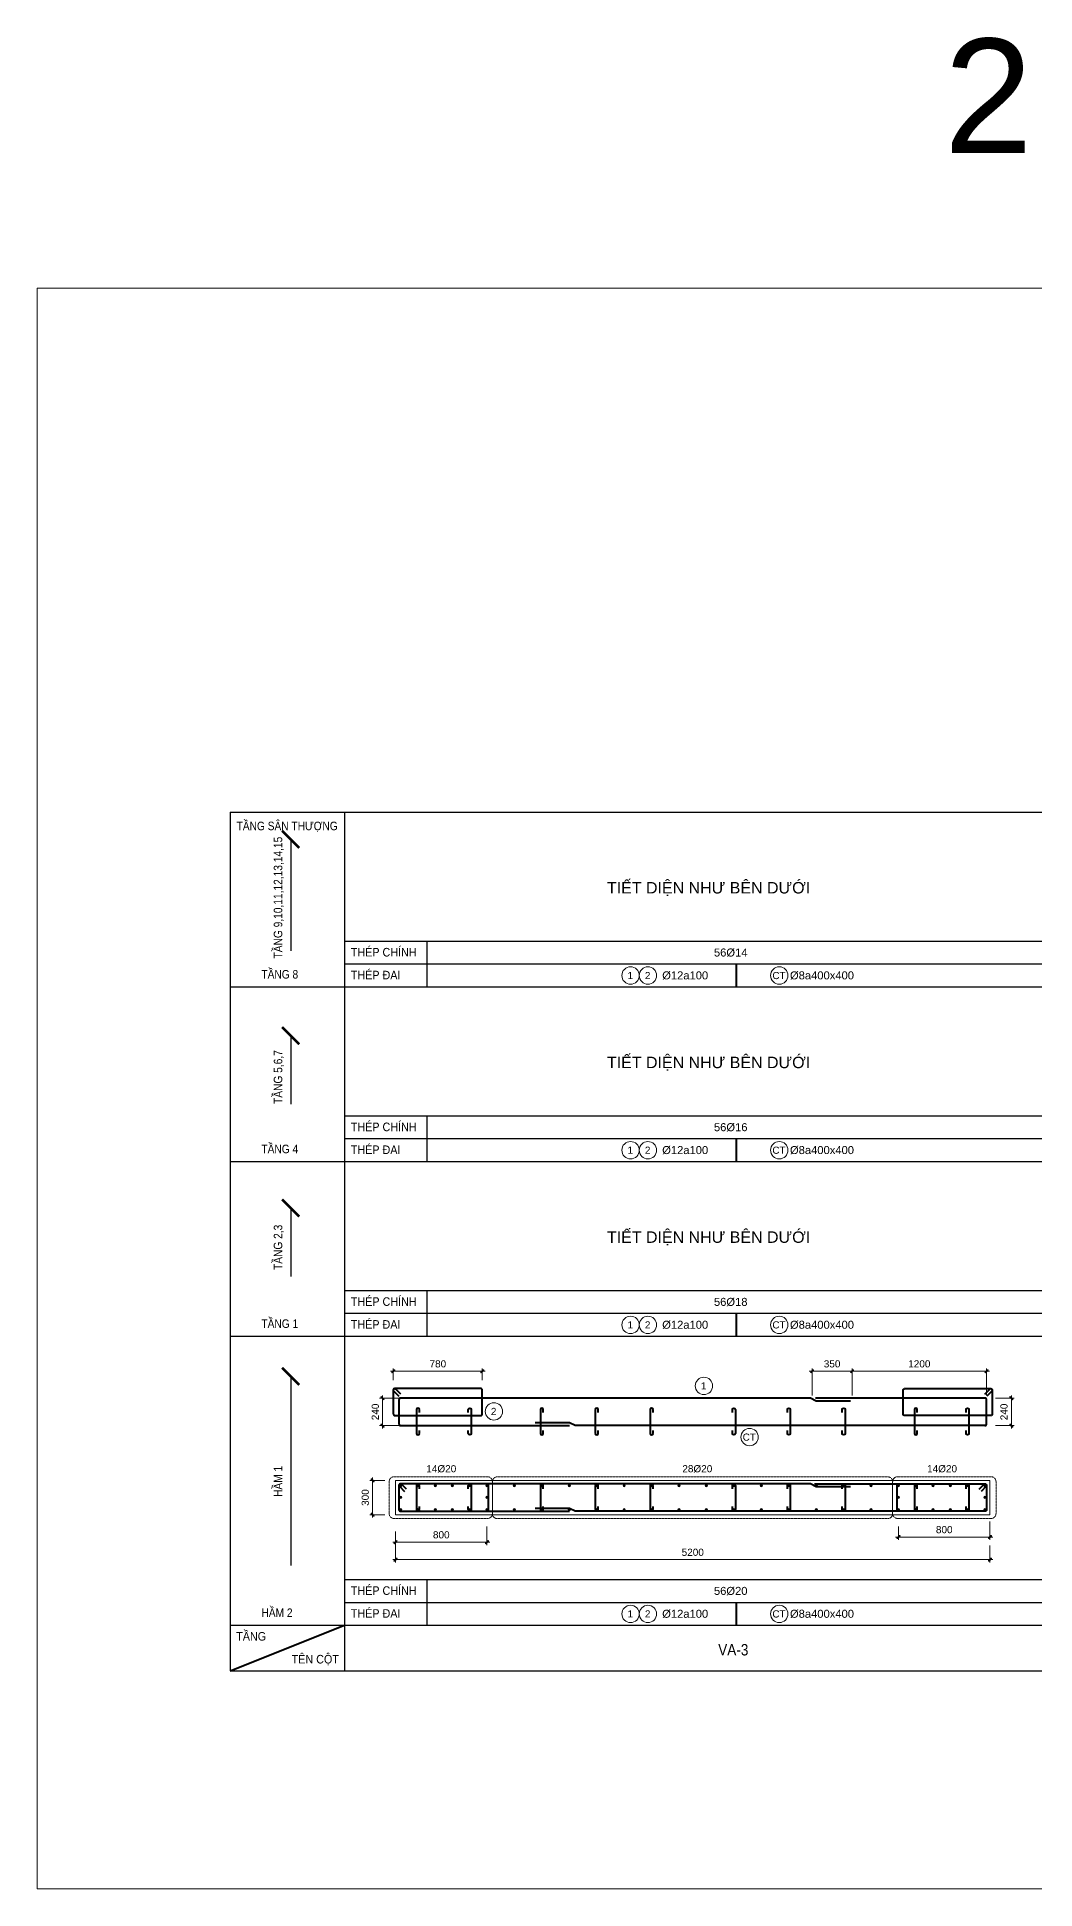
# Model space of a CAD drawing. Header units: millimetres. Extents: x -146909 to 4830753, y -683702 to -336947.
# Drawn here: x 4508765 to 4517495, y -448762 to -432566 of the extents above; entities that cross this region are included whole.
import ezdxf
from ezdxf.enums import TextEntityAlignment as Align

# ---------------------------------------------------------------- set-up
doc = ezdxf.new("R2010")
doc.units = ezdxf.units.MM
doc.header["$MEASUREMENT"] = 0
doc.linetypes.add('HIDDEN', pattern=[0.375, 0.25, -0.125])
doc.layers.get('0').update_dxf_attribs({"lineweight": 9})
doc.layers.get('Defpoints').update_dxf_attribs({"color": 10, "lineweight": 0})
for name, color, linetype, lineweight in [("'S_General_Cont_1 Thin", 1, 'Continuous', 18), ("'S_General_Text_3_Member name", 3, 'Continuous', 35), ('CDAI', 3, 'Continuous', 40), ('chunho.q', 1, 'Continuous', 13), ('CTHEP', 4, 'Continuous', 50), ('DBAO', 2, 'Continuous', 13), ('DMo', 9, 'HIDDEN', 9), ('KTH', 154, 'Continuous', 9), ('STICK', 1, 'Continuous', 9)]:
    doc.layers.add(name, color=color, linetype=linetype, lineweight=lineweight)
for name, color, linetype in [('DM', 1, 'Continuous'), ('TBL', 1, 'Continuous'), ('TX', 214, 'Continuous')]:
    doc.layers.add(name, color=color, linetype=linetype)
doc.styles.add('arial', font='arial.ttf', dxfattribs={"width": 0.85})
doc.styles.add('TTP-HelCon', font='arial.ttf')
doc.dimstyles.new('TTP-25', dxfattribs={"dimscale": 25, "dimtxt": 2.5, "dimasz": 1, "dimexe": 1, "dimexo": 1, "dimgap": 0.09, "dimtad": 0, "dimdec": 4, "dimrnd": 10, "dimzin": 9, "dimdsep": 46, "dimtxsty": 'TTP-HelCon', "dimblk": 'Stick', "dimcen": 0.09, "dimdle": 1.5, "dimclrd": 256, "dimclre": 256, "dimclrt": 1, "dimadec": 0, "dimazin": 0, "dimtfac": 1, "dimtdec": 4, "dimtmove": 0, "dimatfit": 3, "dimldrblk": 'ARCHTICK', "dimfxl": 1, "dimtvp": 1, "dimtolj": 1, "dimtzin": 0, "dimarcsym": 0})
doc.dimstyles.new('TTP-50', dxfattribs={"dimscale": 50, "dimtxt": 2.5, "dimasz": 1, "dimexe": 1, "dimexo": 1, "dimgap": 0.09, "dimtad": 0, "dimdec": 4, "dimzin": 9, "dimdsep": 46, "dimtxsty": 'arial', "dimblk": 'Stick', "dimcen": 0.09, "dimdle": 1.5, "dimclrd": 256, "dimclre": 256, "dimclrt": 1, "dimadec": 0, "dimazin": 0, "dimtfac": 1, "dimtdec": 4, "dimtmove": 0, "dimatfit": 3, "dimldrblk": 'ARCHTICK', "dimfxl": 1, "dimtvp": 1, "dimtolj": 1, "dimtzin": 0, "dimarcsym": 0})

# ---------------------------------------------------------------- blocks, each defined once
blk = doc.blocks.new('sign of slab')
at = {"layer": "'S_General_Cont_1 Thin"}
blk.add_circle((-10, 0), 475, dxfattribs=at)
at = {"layer": "'S_General_Text_3_Member name", "style": 'arial'}
blk.add_attdef('S', text='', height=250, dxfattribs=at).set_placement((-23, -1), align=Align.MIDDLE_CENTER)
blk = doc.blocks.new('Stick')
at = {"layer": 'STICK'}
h = blk.add_hatch(color=256, dxfattribs=at)
edge = h.paths.add_edge_path()
edge.add_line((0.3, 0.5), (-0.5, -0.3))
edge.add_arc((-0.4, -0.4), 0.141, 135, 315)
edge.add_line((-0.3, -0.5), (0.5, 0.3))
edge.add_arc((0.4, 0.4), 0.141, 315, 495)
blk.add_line((1, 0), (-1, 0), dxfattribs=at)
blk.add_lwpolyline([(0.3, 0.5), (-0.5, -0.3, 1), (-0.3, -0.5), (0.5, 0.3, 1), (0.3, 0.5, 1)], format="xyb", dxfattribs=at)
blk = doc.blocks.new('*D266')
at = {"layer": 'Defpoints', "color": 0, "transparency": 16777216}
for p in [(5223, 1019), (5387, 1019), (5223, 779)]:
    blk.add_point(p, dxfattribs=at)
at = {"layer": 'KTH', "lineweight": -2, "transparency": 16777216}
for p, q in [((5248, 1019), (5412, 1019)), ((5387, 804), (5387, 994)), ((5248, 779), (5412, 779))]:
    blk.add_line(p, q, dxfattribs=at)
at = {"layer": 'KTH', "lineweight": -2, "transparency": 16777216, "xscale": 25, "yscale": 25, "zscale": 25}
for p, rotation in [((5387, 1019), 90), ((5387, 779), 270)]:
    blk.add_blockref('Stick', p, dxfattribs=dict(at, rotation=rotation))
at = {"layer": 'KTH', "color": 1, "transparency": 16777216, "insert": (5323, 899), "char_height": 62.5, "attachment_point": 5, "rotation": 90, "style": 'TTP-HelCon'}
blk.add_mtext('\\A1;240', dxfattribs=at)
blk = doc.blocks.new('_ArchTick')
at = {"color": 0, "linetype": 'ByBlock', "const_width": 0.15}
blk.add_lwpolyline([(-0.5, -0.5), (0.5, 0.5)], dxfattribs=at)
blk = doc.blocks.new('*D267')
at = {"layer": 'Defpoints', "color": 0, "transparency": 16777216}
for p in [(-114, 1019), (70, 1019), (70, 779)]:
    blk.add_point(p, dxfattribs=at)
at = {"layer": 'KTH', "lineweight": -2, "transparency": 16777216}
for p, q in [((45, 1019), (-139, 1019)), ((-114, 804), (-114, 994)), ((45, 779), (-139, 779))]:
    blk.add_line(p, q, dxfattribs=at)
at = {"layer": 'KTH', "lineweight": -2, "transparency": 16777216, "xscale": 25, "yscale": 25, "zscale": 25}
for p, rotation in [((-114, 1019), 90), ((-114, 779), 270)]:
    blk.add_blockref('Stick', p, dxfattribs=dict(at, rotation=rotation))
at = {"layer": 'KTH', "color": 1, "transparency": 16777216, "insert": (-177, 899), "char_height": 62.5, "attachment_point": 5, "rotation": 90, "style": 'TTP-HelCon'}
blk.add_mtext('\\A1;240', dxfattribs=at)
blk = doc.blocks.new('*D268')
at = {"layer": 'Defpoints', "color": 0, "transparency": 16777216}
for p in [(0, -123), (800, -78), (0, -240)]:
    blk.add_point(p, dxfattribs=at)
at = {"layer": 'KTH', "lineweight": -2, "transparency": 16777216}
for p, q in [((0, -148), (0, -265)), ((800, -103), (800, -265)), ((775, -240), (25, -240))]:
    blk.add_line(p, q, dxfattribs=at)
at = {"layer": 'KTH', "lineweight": -2, "transparency": 16777216, "xscale": 25, "yscale": 25, "zscale": 25, "rotation": 180}
blk.add_blockref('Stick', (0, -240), dxfattribs=at)
at = {"layer": 'KTH', "lineweight": -2, "transparency": 16777216, "xscale": 25, "yscale": 25, "zscale": 25}
blk.add_blockref('Stick', (800, -240), dxfattribs=at)
at = {"layer": 'KTH', "color": 1, "transparency": 16777216, "insert": (400, -176), "char_height": 62.5, "attachment_point": 5, "style": 'TTP-HelCon'}
blk.add_mtext('\\A1;800', dxfattribs=at)
blk = doc.blocks.new('*D269')
at = {"layer": 'Defpoints', "color": 0, "transparency": 16777216}
for p in [(0, -187), (5200, -245), (5200, -393)]:
    blk.add_point(p, dxfattribs=at)
at = {"layer": 'KTH', "lineweight": -2, "transparency": 16777216}
for p, q in [((0, -212), (0, -418)), ((5200, -270), (5200, -418)), ((25, -393), (5175, -393))]:
    blk.add_line(p, q, dxfattribs=at)
at = {"layer": 'KTH', "lineweight": -2, "transparency": 16777216, "xscale": 25, "yscale": 25, "zscale": 25, "rotation": 180}
blk.add_blockref('Stick', (0, -393), dxfattribs=at)
at = {"layer": 'KTH', "lineweight": -2, "transparency": 16777216, "xscale": 25, "yscale": 25, "zscale": 25}
blk.add_blockref('Stick', (5200, -393), dxfattribs=at)
at = {"layer": 'KTH', "color": 1, "transparency": 16777216, "insert": (2600, -329), "char_height": 62.5, "attachment_point": 5, "style": 'TTP-HelCon'}
blk.add_mtext('\\A1;5200', dxfattribs=at)
blk = doc.blocks.new('*D270')
at = {"layer": 'Defpoints', "color": 0, "transparency": 16777216}
for p in [(4400, -78), (5200, -33), (4400, -195)]:
    blk.add_point(p, dxfattribs=at)
at = {"layer": 'KTH', "lineweight": -2, "transparency": 16777216}
for p, q in [((4400, -103), (4400, -220)), ((5200, -58), (5200, -220)), ((5175, -195), (4425, -195))]:
    blk.add_line(p, q, dxfattribs=at)
at = {"layer": 'KTH', "lineweight": -2, "transparency": 16777216, "xscale": 25, "yscale": 25, "zscale": 25, "rotation": 180}
blk.add_blockref('Stick', (4400, -195), dxfattribs=at)
at = {"layer": 'KTH', "lineweight": -2, "transparency": 16777216, "xscale": 25, "yscale": 25, "zscale": 25}
blk.add_blockref('Stick', (5200, -195), dxfattribs=at)
at = {"layer": 'KTH', "color": 1, "transparency": 16777216, "insert": (4800, -131), "char_height": 62.5, "attachment_point": 5, "style": 'TTP-HelCon'}
blk.add_mtext('\\A1;800', dxfattribs=at)
blk = doc.blocks.new('*D271')
at = {"layer": 'Defpoints', "color": 0, "transparency": 16777216}
for p in [(3644, 1255), (3644, 1019), (3994, 1019)]:
    blk.add_point(p, dxfattribs=at)
at = {"layer": 'KTH', "lineweight": -2, "transparency": 16777216}
for p, q in [((3644, 1044), (3644, 1280)), ((3969, 1255), (3669, 1255)), ((3994, 1044), (3994, 1280))]:
    blk.add_line(p, q, dxfattribs=at)
at = {"layer": 'KTH', "lineweight": -2, "transparency": 16777216, "xscale": 25, "yscale": 25, "zscale": 25, "rotation": 180}
blk.add_blockref('Stick', (3644, 1255), dxfattribs=at)
at = {"layer": 'KTH', "lineweight": -2, "transparency": 16777216, "xscale": 25, "yscale": 25, "zscale": 25}
blk.add_blockref('Stick', (3994, 1255), dxfattribs=at)
at = {"layer": 'KTH', "color": 1, "transparency": 16777216, "insert": (3819, 1319), "char_height": 62.5, "attachment_point": 5, "style": 'TTP-HelCon'}
blk.add_mtext('\\A1;350', dxfattribs=at)
blk = doc.blocks.new('*D272')
at = {"layer": 'Defpoints', "color": 0, "transparency": 16777216}
for p in [(3994, 1255), (3994, 1019), (5170, 1019)]:
    blk.add_point(p, dxfattribs=at)
at = {"layer": 'KTH', "lineweight": -2, "transparency": 16777216}
for p, q in [((3994, 1044), (3994, 1280)), ((5145, 1255), (4019, 1255)), ((5170, 1044), (5170, 1280))]:
    blk.add_line(p, q, dxfattribs=at)
at = {"layer": 'KTH', "lineweight": -2, "transparency": 16777216, "xscale": 25, "yscale": 25, "zscale": 25, "rotation": 180}
blk.add_blockref('Stick', (3994, 1255), dxfattribs=at)
at = {"layer": 'KTH', "lineweight": -2, "transparency": 16777216, "xscale": 25, "yscale": 25, "zscale": 25}
blk.add_blockref('Stick', (5170, 1255), dxfattribs=at)
at = {"layer": 'KTH', "color": 1, "transparency": 16777216, "insert": (4582, 1319), "char_height": 62.5, "attachment_point": 5, "style": 'TTP-HelCon'}
blk.add_mtext('\\A1;1200', dxfattribs=at)
blk = doc.blocks.new('*U262')
at = {"layer": 'CTHEP', "ltscale": 0.02, "const_width": 10}
blk.add_lwpolyline([(0, 5, -1), (0, -5, -1)], format="xyb", close=True, dxfattribs=at)
at = {"layer": 'Defpoints', "color": 1}
blk.add_circle((0, 0), 10, dxfattribs=at)
blk = doc.blocks.new('*U263')
at = {"layer": 'CDAI', "color": 0, "linetype": 'ByBlock', "lineweight": -2, "transparency": 16777216}
for p in [(0, 0), (151, 0), (302, 0), (453, 0), (604, 0), (755, 0)]:
    blk.add_blockref('*U262', p, dxfattribs=at)
blk = doc.blocks.new('*D273')
at = {"layer": 'Defpoints', "color": 0, "transparency": 16777216}
for p in [(-70, 300), (-70, 0), (-201, 0)]:
    blk.add_point(p, dxfattribs=at)
at = {"layer": 'KTH', "lineweight": -2, "transparency": 16777216}
for p, q in [((-95, 300), (-226, 300)), ((-201, 275), (-201, 25)), ((-95, 0), (-226, 0))]:
    blk.add_line(p, q, dxfattribs=at)
at = {"layer": 'KTH', "lineweight": -2, "transparency": 16777216, "xscale": 25, "yscale": 25, "zscale": 25}
for p, rotation in [((-201, 300), 90), ((-201, 0), 270)]:
    blk.add_blockref('Stick', p, dxfattribs=dict(at, rotation=rotation))
at = {"layer": 'KTH', "color": 1, "transparency": 16777216, "insert": (-265, 150), "char_height": 62.5, "attachment_point": 5, "rotation": 90, "style": 'TTP-HelCon'}
blk.add_mtext('\\A1;300', dxfattribs=at)
blk = doc.blocks.new('*U264')
at = {"layer": 'CTHEP', "ltscale": 0.02, "const_width": 10}
blk.add_lwpolyline([(0, 5, -1), (0, -5, -1)], format="xyb", close=True, dxfattribs=at)
at = {"layer": 'Defpoints', "color": 1}
blk.add_circle((0, 0), 10, dxfattribs=at)
blk = doc.blocks.new('*U265')
at = {"layer": 'CDAI', "color": 0, "linetype": 'ByBlock', "lineweight": -2, "transparency": 16777216}
blk.add_blockref('*U264', (0, 0), dxfattribs=at)
blk = doc.blocks.new('*U260')
at = {"layer": 'CTHEP', "ltscale": 0.02, "const_width": 10}
blk.add_lwpolyline([(0, 5, -1), (0, -5, -1)], format="xyb", close=True, dxfattribs=at)
at = {"layer": 'Defpoints', "color": 1}
blk.add_circle((0, 0), 10, dxfattribs=at)
blk = doc.blocks.new('*U261')
at = {"layer": 'CDAI', "color": 0, "linetype": 'ByBlock', "lineweight": -2, "transparency": 16777216}
blk.add_blockref('*U260', (0, 0), dxfattribs=at)
blk = doc.blocks.new('*U256')
at = {"layer": 'CTHEP', "ltscale": 0.02, "const_width": 10}
blk.add_lwpolyline([(0, 5, -1), (0, -5, -1)], format="xyb", close=True, dxfattribs=at)
at = {"layer": 'Defpoints', "color": 1}
blk.add_circle((0, 0), 10, dxfattribs=at)
blk = doc.blocks.new('*U257')
at = {"layer": 'CDAI', "color": 0, "linetype": 'ByBlock', "lineweight": -2, "transparency": 16777216}
blk.add_blockref('*U256', (0, 0), dxfattribs=at)
blk = doc.blocks.new('*U254')
at = {"layer": 'CTHEP', "ltscale": 0.02, "const_width": 10}
blk.add_lwpolyline([(0, 5, -1), (0, -5, -1)], format="xyb", close=True, dxfattribs=at)
at = {"layer": 'Defpoints', "color": 1}
blk.add_circle((0, 0), 10, dxfattribs=at)
blk = doc.blocks.new('*U255')
at = {"layer": 'CDAI', "color": 0, "linetype": 'ByBlock', "lineweight": -2, "transparency": 16777216}
blk.add_blockref('*U254', (0, 0), dxfattribs=at)
blk = doc.blocks.new('*U258')
at = {"layer": 'CTHEP', "ltscale": 0.02, "const_width": 10}
blk.add_lwpolyline([(0, 5, -1), (0, -5, -1)], format="xyb", close=True, dxfattribs=at)
at = {"layer": 'Defpoints', "color": 1}
blk.add_circle((0, 0), 10, dxfattribs=at)
blk = doc.blocks.new('*U259')
at = {"layer": 'CDAI', "color": 0, "linetype": 'ByBlock', "lineweight": -2, "transparency": 16777216}
for p in [(0, 0), (240, 0), (480, 0), (720, 0), (960, 0), (1200, 0), (1440, 0), (1680, 0), (1920, 0), (2160, 0), (2400, 0), (2640, 0), (2880, 0), (3120, 0), (3360, 0), (3600, 0)]:
    blk.add_blockref('*U258', p, dxfattribs=at)
blk = doc.blocks.new('*U246')
at = {"layer": 'CTHEP', "ltscale": 0.02, "const_width": 10}
blk.add_lwpolyline([(0, 5, -1), (0, -5, -1)], format="xyb", close=True, dxfattribs=at)
at = {"layer": 'Defpoints', "color": 1}
blk.add_circle((0, 0), 10, dxfattribs=at)
blk = doc.blocks.new('*U247')
at = {"layer": 'CDAI', "color": 0, "linetype": 'ByBlock', "lineweight": -2, "transparency": 16777216}
for p in [(0, 0), (151, 0), (302, 0), (453, 0), (604, 0), (755, 0)]:
    blk.add_blockref('*U246', p, dxfattribs=at)
blk = doc.blocks.new('*U250')
at = {"layer": 'CTHEP', "ltscale": 0.02, "const_width": 10}
blk.add_lwpolyline([(0, 5, -1), (0, -5, -1)], format="xyb", close=True, dxfattribs=at)
at = {"layer": 'Defpoints', "color": 1}
blk.add_circle((0, 0), 10, dxfattribs=at)
blk = doc.blocks.new('*U251')
at = {"layer": 'CDAI', "color": 0, "linetype": 'ByBlock', "lineweight": -2, "transparency": 16777216}
for p in [(0, 0), (151, 0), (302, 0), (453, 0), (604, 0), (755, 0)]:
    blk.add_blockref('*U250', p, dxfattribs=at)
blk = doc.blocks.new('*U248')
at = {"layer": 'CTHEP', "ltscale": 0.02, "const_width": 10}
blk.add_lwpolyline([(0, 5, -1), (0, -5, -1)], format="xyb", close=True, dxfattribs=at)
at = {"layer": 'Defpoints', "color": 1}
blk.add_circle((0, 0), 10, dxfattribs=at)
blk = doc.blocks.new('*U249')
at = {"layer": 'CDAI', "color": 0, "linetype": 'ByBlock', "lineweight": -2, "transparency": 16777216}
for p in [(0, 0), (151, 0), (302, 0), (453, 0), (604, 0), (755, 0)]:
    blk.add_blockref('*U248', p, dxfattribs=at)
blk = doc.blocks.new('*U252')
at = {"layer": 'CTHEP', "ltscale": 0.02, "const_width": 10}
blk.add_lwpolyline([(0, 5, -1), (0, -5, -1)], format="xyb", close=True, dxfattribs=at)
at = {"layer": 'Defpoints', "color": 1}
blk.add_circle((0, 0), 10, dxfattribs=at)
blk = doc.blocks.new('*U253')
at = {"layer": 'CDAI', "color": 0, "linetype": 'ByBlock', "lineweight": -2, "transparency": 16777216}
for p in [(0, 0), (240, 0), (480, 0), (720, 0), (960, 0), (1200, 0), (1440, 0), (1680, 0), (1920, 0), (2160, 0), (2400, 0), (2640, 0), (2880, 0), (3120, 0), (3360, 0), (3600, 0)]:
    blk.add_blockref('*U252', p, dxfattribs=at)
blk = doc.blocks.new('*D274')
at = {"layer": 'Defpoints', "color": 0, "transparency": 16777216}
for p in [(-20, 1151), (759, 1255), (759, 1151)]:
    blk.add_point(p, dxfattribs=at)
at = {"layer": 'KTH', "lineweight": -2, "transparency": 16777216}
for p, q in [((-20, 1176), (-20, 1280)), ((5, 1255), (734, 1255)), ((759, 1176), (759, 1280))]:
    blk.add_line(p, q, dxfattribs=at)
at = {"layer": 'KTH', "lineweight": -2, "transparency": 16777216, "xscale": 25, "yscale": 25, "zscale": 25, "rotation": 180}
blk.add_blockref('Stick', (-20, 1255), dxfattribs=at)
at = {"layer": 'KTH', "lineweight": -2, "transparency": 16777216, "xscale": 25, "yscale": 25, "zscale": 25}
blk.add_blockref('Stick', (759, 1255), dxfattribs=at)
at = {"layer": 'KTH', "color": 1, "transparency": 16777216, "insert": (370, 1319), "char_height": 62.5, "attachment_point": 5, "style": 'TTP-HelCon'}
blk.add_mtext('\\A1;780', dxfattribs=at)
blk = doc.blocks.new('VA3')
at = {"layer": 'CDAI'}
for points in [[(45.83568, 1055.06378), (1.51548, 1099.38398, 0.6681786379), (-19.82335, 1090.54514), (-19.82335, 880.04514, 0.4142135624), (-7.32335, 867.54514), (746.67665, 867.54514, 0.4142135624), (759.17665, 880.04514), (759.17665, 1090.54514, 0.4142135624), (746.67665, 1103.04514), (-7.32335, 1103.04514, 0.6681786379), (-16.16219, 1081.70631), (28.15801, 1037.38611)], [(5154.16432, 1055.06378), (5198.48452, 1099.38398, -0.6681786379), (5219.82335, 1090.54514), (5219.82335, 880.04514, -0.4142135624), (5207.32335, 867.54514), (4453.32335, 867.54514, -0.4142135624), (4440.82335, 880.04514), (4440.82335, 1090.54514, -0.4142135624), (4453.32335, 1103.04514), (5207.32335, 1103.04514, -0.6681786379), (5216.16219, 1081.70631), (5171.84199, 1037.38611)], [(208.5, 893.03408), (208.5, 920.53408, 1), (183.5, 920.53408), (183.5, 710.03408, 1), (208.5, 710.03408), (208.5, 737.53408)], [(636.5, 893.03408), (636.5, 920.53408, -1), (661.5, 920.53408), (661.5, 710.03408, -1), (636.5, 710.03408), (636.5, 737.53408)], [(1292.33333, 893.03408), (1292.33333, 920.53408, 1), (1267.33333, 920.53408), (1267.33333, 710.03408, 1), (1292.33333, 710.03408), (1292.33333, 737.53408)], [(1772.33333, 893.03408), (1772.33333, 920.53408, 1), (1747.33333, 920.53408), (1747.33333, 710.03408, 1), (1772.33333, 710.03408), (1772.33333, 737.53408)], [(2252.33333, 893.03408), (2252.33333, 920.53408, 1), (2227.33333, 920.53408), (2227.33333, 710.03408, 1), (2252.33333, 710.03408), (2252.33333, 737.53408)], [(2947.66667, 893.03408), (2947.66667, 920.53408, -1), (2972.66667, 920.53408), (2972.66667, 710.03408, -1), (2947.66667, 710.03408), (2947.66667, 737.53408)], [(3427.66667, 893.03408), (3427.66667, 920.53408, -1), (3452.66667, 920.53408), (3452.66667, 710.03408, -1), (3427.66667, 710.03408), (3427.66667, 737.53408)], [(3907.66667, 893.03408), (3907.66667, 920.53408, -1), (3932.66667, 920.53408), (3932.66667, 710.03408, -1), (3907.66667, 710.03408), (3907.66667, 737.53408)], [(4563.5, 893.03408), (4563.5, 920.53408, 1), (4538.5, 920.53408), (4538.5, 710.03408, 1), (4563.5, 710.03408), (4563.5, 737.53408)], [(4991.5, 893.03408), (4991.5, 920.53408, -1), (5016.5, 920.53408), (5016.5, 710.03408, -1), (4991.5, 710.03408), (4991.5, 737.53408)], [(95.65903, 222.01864), (51.33883, 266.33883, 0.6681786379), (30, 257.5), (30, 42.5, 0.4142135624), (42.5, 30), (800.37391, 30, 0.4142135624), (812.87391, 42.5), (812.87391, 257.5, 0.4142135624), (800.37391, 270), (42.5, 270, 0.6681786379), (33.66117, 248.66117), (77.98136, 204.34097)], [(208.5, 227.5), (208.5, 255, 1), (183.5, 255), (183.5, 44.5, 1), (208.5, 44.5), (208.5, 72)], [(636.5, 227.5), (636.5, 255, -1), (661.5, 255), (661.5, 44.5, -1), (636.5, 44.5), (636.5, 72)], [(1292.33333, 227.5), (1292.33333, 255, 1), (1267.33333, 255), (1267.33333, 44.5, 1), (1292.33333, 44.5), (1292.33333, 72)], [(1772.33333, 227.5), (1772.33333, 255, 1), (1747.33333, 255), (1747.33333, 44.5, 1), (1772.33333, 44.5), (1772.33333, 72)], [(2252.33333, 227.5), (2252.33333, 255, 1), (2227.33333, 255), (2227.33333, 44.5, 1), (2252.33333, 44.5), (2252.33333, 72)], [(2947.66667, 227.5), (2947.66667, 255, -1), (2972.66667, 255), (2972.66667, 44.5, -1), (2947.66667, 44.5), (2947.66667, 72)], [(3427.66667, 227.5), (3427.66667, 255, -1), (3452.66667, 255), (3452.66667, 44.5, -1), (3427.66667, 44.5), (3427.66667, 72)], [(3907.66667, 227.5), (3907.66667, 255, -1), (3932.66667, 255), (3932.66667, 44.5, -1), (3907.66667, 44.5), (3907.66667, 72)], [(5104.34097, 222.01864), (5148.66117, 266.33883, -0.6681786379), (5170, 257.5), (5170, 42.5, -0.4142135624), (5157.5, 30), (4399.62609, 30, -0.4142135624), (4387.12609, 42.5), (4387.12609, 257.5, -0.4142135624), (4399.62609, 270), (5157.5, 270, -0.6681786379), (5166.33883, 248.66117), (5122.01864, 204.34097)], [(4563.5, 227.5), (4563.5, 255, 1), (4538.5, 255), (4538.5, 44.5, 1), (4563.5, 44.5), (4563.5, 72)], [(4991.5, 227.5), (4991.5, 255, -1), (5016.5, 255), (5016.5, 44.5, -1), (4991.5, 44.5), (4991.5, 72)]]:
    blk.add_lwpolyline(points, format="xyb", dxfattribs=at)
at = {"layer": 'CDAI', "ltscale": 0.02}
for points in [[(3980.69909, 994.34912), (3680.96324, 994.34912), (3630.96324, 1019.34912), (45, 1019.34912, 0.4142135624), (30, 1004.34912), (30, 794.34912, 0.4142135624), (45, 779.34912), (1521.54884, 779.34912)], [(5155, 779.34912, 0.4142135624), (5170, 794.34912), (5170, 1004.34912, 0.4142135624), (5155, 1019.34912), (3674.07929, 1019.34912)], [(3980.69909, 245), (3680.96324, 245), (3630.96324, 270), (45, 270, 0.4142135624), (30, 255), (30, 45, 0.4142135624), (45, 30), (1521.63009, 30)]]:
    blk.add_lwpolyline(points, format="xyb", dxfattribs=at)
for points in [[(5159.72846, 780.11389), (1572.66504, 779.08053), (1522.66504, 804.08053), (1221.88782, 804.08053)], [(3663.76494, 270), (5155, 270)], [(5159.72846, 30.76477), (1572.66504, 29.73141), (1522.66504, 54.73141), (1221.88782, 54.73141)]]:
    blk.add_lwpolyline(points, dxfattribs=at)
at = {"layer": 'DBAO'}
blk.add_lwpolyline([(630, -0.54015), (0, 0), (0, 300), (5200, 300), (5200, 0.01296), (630.00864, -0.54015)], dxfattribs=at)
at = {"layer": 'DMo', "color": 6, "ltscale": 10}
blk.add_lwpolyline([(803.95373, 332.28113), (-12.84029, 332.28113, 0.4142135624), (-55.77995, 289.34146), (-55.77995, 9.94483, 0.4142135624), (-12.84029, -32.99483), (803.95373, -32.99483, 0.4142135624), (846.89339, 9.94483), (846.89339, 289.34146, 0.4142135624)], format="xyb", close=True, dxfattribs=at)
for points in [[(4348.76765, 288.29626, 0.4142135624), (4305.82798, 331.23593), (889.83305, 331.23593, 0.4142135624), (846.89339, 288.29626)], [(5209.93313, 332.28113), (4391.70731, 332.28113, 0.4142135624), (4348.76765, 289.34146), (4348.76765, 9.94483, 0.4142135624), (4391.70731, -32.99483), (5209.93313, -32.99483, 0.4142135624), (5252.87279, 9.94483), (5252.87279, 289.34146, 0.4142135624), (5209.93313, 332.28113)], [(846.89339, 289.34146), (846.89339, 8.89963, 0.4142135624), (889.83305, -34.04003), (4305.82798, -34.04003, 0.4142135624), (4348.76765, 8.89963), (4348.76765, 289.34146)]]:
    blk.add_lwpolyline(points, format="xyb", dxfattribs=at)
ref = blk.add_blockref('sign of slab', (2698.84819, 1126.88174), dxfattribs=dict(xscale=0.16, yscale=0.16, zscale=0.16))
ref.add_attrib('S', '1', dxfattribs={"layer": 'DM', "height": 62.5, "style": 'arial'}).set_placement((2695.09417, 1126.72485), align=Align.MIDDLE_CENTER)
ref = blk.add_blockref('sign of slab', (862.06634, 903.39309), dxfattribs=dict(xscale=0.16, yscale=0.16, zscale=0.16))
ref.add_attrib('S', '2', dxfattribs={"layer": 'DM', "height": 62.5, "style": 'arial'}).set_placement((858.31232, 903.2362), align=Align.MIDDLE_CENTER)
ref = blk.add_blockref('sign of slab', (3098.42411, 678.82726), dxfattribs=dict(xscale=0.16, yscale=0.16, zscale=0.16))
ref.add_attrib('S', 'CT', dxfattribs={"layer": 'DM', "height": 62.5, "style": 'arial'}).set_placement((3094.6701, 678.67037), align=Align.MIDDLE_CENTER)
at = {"layer": 'CDAI', "color": 214}
for name, p in [('*U263', (45, 255)), ('*U259', (800, 255))]:
    blk.add_blockref(name, p, dxfattribs=at)
at = {"layer": 'CDAI', "color": 214, "xscale": -1, "rotation": 180}
for name, p in [('*U265', (45, 152.25)), ('*U261', (800, 152.25)), ('*U247', (45, 45)), ('*U253', (800, 45))]:
    blk.add_blockref(name, p, dxfattribs=at)
at = {"layer": 'CDAI', "color": 214, "xscale": -1}
blk.add_blockref('*U251', (5155, 255), dxfattribs=at)
at = {"layer": 'CDAI', "color": 214, "rotation": 180}
for name, p in [('*U255', (4400, 152.25)), ('*U257', (5155, 152.25)), ('*U249', (5155, 45))]:
    blk.add_blockref(name, p, dxfattribs=at)
at = {"layer": 'KTH'}
for base, p1, p2, picture, middle in [((759.17665, 1255.29444), (-19.82335, 1151.1165), (759.17665, 1151.1165), '*D274', (369.67665, 1319.11606)), ((5200, -393.14613), (0, -186.79729), (5200, -245.20241), '*D269', (2600, -329.32451))]:
    dim = blk.add_linear_dim(base=base, p1=p1, p2=p2, dimstyle='TTP-25', dxfattribs=at)
    dim.commit()
    dim.dimension.update_dxf_attribs({"geometry": picture, "text_midpoint": middle})
for base, p1, p2, angle, picture, middle in [((3643.8928, 1255.29444), (3993.8928, 1019.34912), (3643.8928, 1019.34912), 180, '*D271', (3818.8928, 1319.1587)), ((-113.52356, 1019.34912), (70, 779.34912), (70, 1019.34912), 90, '*D267', (-177.34518, 899.34912)), ((5386.66456, 1019.34912), (5222.53975, 779.34912), (5222.53975, 1019.34912), 90, '*D266', (5322.84294, 899.34912)), ((-200.65475, 0), (-70.20125, 300), (-70.20125, 0), 90, '*D273', (-264.519, 150)), ((0, -239.66291), (800, -77.85266), (0, -122.85266), 180, '*D268', (400, -175.84128)), ((4399.70028, -195.20245), (5199.70028, -33.3922), (4399.70028, -78.3922), 180, '*D270', (4799.70028, -131.38082))]:
    dim = blk.add_linear_dim(base=base, p1=p1, p2=p2, angle=angle, dimstyle='TTP-25', dxfattribs=at)
    dim.commit()
    dim.dimension.update_dxf_attribs({"geometry": picture, "text_midpoint": middle})
dim = blk.add_linear_dim(base=(3993.8928, 1255.29444), p1=(5170, 1019.34912), p2=(3993.8928, 1019.34912), angle=180, text='1200', dimstyle='TTP-25', dxfattribs=at)
dim.commit()
dim.dimension.update_dxf_attribs({"geometry": '*D272', "text_midpoint": (4581.9464, 1319.11606)})

msp = doc.modelspace()

# ---------------------------------------------------------------- linework, layer by layer
at = {"layer": 'CDAI', "color": 214}
for p, q in [((4514879.67961, -440672.21507), (4514879.67961, -440872.21507)), ((4514879.67961, -442199.89781), (4514879.67961, -442399.89781)), ((4514879.67961, -443727.58055), (4514879.67961, -443927.58055)), ((4514879.67961, -446255.26329), (4514879.67961, -446455.26329)), ((4510453.1343, -446855.26329), (4511453.1343, -446455.26329))]:
    msp.add_line(p, q, dxfattribs=at)
at = {"layer": 'DBAO', "color": 1}
msp.add_lwpolyline([(4525514.80771, -448761.98892), (4508764.80771, -448761.98892), (4508764.80771, -434761.98892), (4525514.80771, -434761.98892)], close=True, dxfattribs=at)
at = {"layer": 'TBL'}
for p, q in [((4510453.1343, -439344.53234), (4510453.1343, -446855.26329)), ((4510453.1343, -439344.53234), (4523716.12725, -439344.53234)), ((4511453.1343, -439344.53234), (4511453.1343, -446855.26329)), ((4511453.1343, -440472.21507), (4523716.12725, -440472.21507)), ((4512174.72844, -440472.21507), (4512174.72844, -440872.21507)), ((4510453.1343, -440872.21507), (4523716.12725, -440872.21507)), ((4511453.1343, -441999.89781), (4523716.12725, -441999.89781)), ((4512174.72844, -441999.89781), (4512174.72844, -442399.89781)), ((4510453.1343, -442399.89781), (4523716.12725, -442399.89781)), ((4511453.1343, -443527.58055), (4523716.12725, -443527.58055)), ((4512174.72844, -443527.58055), (4512174.72844, -443927.58055)), ((4510453.1343, -443927.58055), (4523716.12725, -443927.58055)), ((4511453.1343, -446055.26329), (4523716.12725, -446055.26329)), ((4512174.72844, -446055.26329), (4512174.72844, -446455.26329)), ((4510453.1343, -446455.26329), (4523716.12725, -446455.26329)), ((4510453.1343, -446855.26329), (4523716.12725, -446855.26329))]:
    msp.add_line(p, q, dxfattribs=at)
at = {"layer": 'TBL', "color": 8}
for p, q in [((4511453.1343, -440672.21507), (4523716.12725, -440672.21507)), ((4511453.1343, -442199.89781), (4523716.12725, -442199.89781)), ((4511453.1343, -443727.58055), (4523716.12725, -443727.58055)), ((4511453.1343, -446255.26329), (4523716.12725, -446255.26329))]:
    msp.add_line(p, q, dxfattribs=at)

# ---------------------------------------------------------------- block references
ref = msp.add_blockref('sign of slab', (4513958.38078, -440773.31118), dxfattribs=dict(xscale=0.16, yscale=0.16, zscale=0.16))
ref.add_attrib('S', '1', dxfattribs={"layer": 'DM', "height": 62.5, "style": 'arial'}).set_placement((4513954.62677, -440773.46807), align=Align.MIDDLE_CENTER)
ref = msp.add_blockref('sign of slab', (4514110.34637, -440773.31118), dxfattribs=dict(xscale=0.16, yscale=0.16, zscale=0.16))
ref.add_attrib('S', '2', dxfattribs={"layer": 'DM', "height": 62.5, "style": 'arial'}).set_placement((4514106.59235, -440773.46807), align=Align.MIDDLE_CENTER)
ref = msp.add_blockref('sign of slab', (4515259.44173, -440773.31118), dxfattribs=dict(xscale=0.16, yscale=0.16, zscale=0.16))
ref.add_attrib('S', 'CT', dxfattribs={"layer": 'DM', "height": 62.5, "style": 'arial'}).set_placement((4515255.68771, -440773.46807), align=Align.MIDDLE_CENTER)
ref = msp.add_blockref('sign of slab', (4513958.38078, -442300.99392), dxfattribs=dict(xscale=0.16, yscale=0.16, zscale=0.16))
ref.add_attrib('S', '1', dxfattribs={"layer": 'DM', "height": 62.5, "style": 'arial'}).set_placement((4513954.62677, -442301.15081), align=Align.MIDDLE_CENTER)
ref = msp.add_blockref('sign of slab', (4514110.34637, -442300.99392), dxfattribs=dict(xscale=0.16, yscale=0.16, zscale=0.16))
ref.add_attrib('S', '2', dxfattribs={"layer": 'DM', "height": 62.5, "style": 'arial'}).set_placement((4514106.59235, -442301.15081), align=Align.MIDDLE_CENTER)
ref = msp.add_blockref('sign of slab', (4515259.44173, -442300.99392), dxfattribs=dict(xscale=0.16, yscale=0.16, zscale=0.16))
ref.add_attrib('S', 'CT', dxfattribs={"layer": 'DM', "height": 62.5, "style": 'arial'}).set_placement((4515255.68771, -442301.15081), align=Align.MIDDLE_CENTER)
ref = msp.add_blockref('sign of slab', (4513958.38078, -443828.67666), dxfattribs=dict(xscale=0.16, yscale=0.16, zscale=0.16))
ref.add_attrib('S', '1', dxfattribs={"layer": 'DM', "height": 62.5, "style": 'arial'}).set_placement((4513954.62677, -443828.83355), align=Align.MIDDLE_CENTER)
ref = msp.add_blockref('sign of slab', (4514110.34637, -443828.67666), dxfattribs=dict(xscale=0.16, yscale=0.16, zscale=0.16))
ref.add_attrib('S', '2', dxfattribs={"layer": 'DM', "height": 62.5, "style": 'arial'}).set_placement((4514106.59235, -443828.83355), align=Align.MIDDLE_CENTER)
ref = msp.add_blockref('sign of slab', (4515259.44173, -443828.67666), dxfattribs=dict(xscale=0.16, yscale=0.16, zscale=0.16))
ref.add_attrib('S', 'CT', dxfattribs={"layer": 'DM', "height": 62.5, "style": 'arial'}).set_placement((4515255.68771, -443828.83355), align=Align.MIDDLE_CENTER)
ref = msp.add_blockref('sign of slab', (4513958.38078, -446356.35939), dxfattribs=dict(xscale=0.16, yscale=0.16, zscale=0.16))
ref.add_attrib('S', '1', dxfattribs={"layer": 'DM', "height": 62.5, "style": 'arial'}).set_placement((4513954.62677, -446356.51628), align=Align.MIDDLE_CENTER)
ref = msp.add_blockref('sign of slab', (4514110.34637, -446356.35939), dxfattribs=dict(xscale=0.16, yscale=0.16, zscale=0.16))
ref.add_attrib('S', '2', dxfattribs={"layer": 'DM', "height": 62.5, "style": 'arial'}).set_placement((4514106.59235, -446356.51628), align=Align.MIDDLE_CENTER)
ref = msp.add_blockref('sign of slab', (4515259.44173, -446356.35939), dxfattribs=dict(xscale=0.16, yscale=0.16, zscale=0.16))
ref.add_attrib('S', 'CT', dxfattribs={"layer": 'DM', "height": 62.5, "style": 'arial'}).set_placement((4515255.68771, -446356.51628), align=Align.MIDDLE_CENTER)
at = {"layer": 'KTH'}
msp.add_blockref('VA3', (4511901.10814, -445489.00733), dxfattribs=at)

# ---------------------------------------------------------------- texts
at = {"layer": 'chunho.q', "color": 1, "style": 'arial', "width": 0.85}
for s, p in [('TẦNG SÂN THƯỢNG', (4510510.62171, -439502.88361)), ('TẦNG 8', (4510727.77929, -440800.21507)), ('TẦNG 4', (4510727.77929, -442327.89781)), ('TẦNG 1', (4510727.77929, -443855.58055)), ('HẦM 2', (4510727.77929, -446383.26329))]:
    msp.add_text(s, height=75, dxfattribs=at).set_placement(p)
for s, p in [('TẦNG 9,10,11,12,13,14,15', (4510910.4667, -440624.20185)), ('TẦNG 5,6,7', (4510910.4667, -441896.38652)), ('TẦNG 2,3', (4510910.4667, -443348.73852)), ('HẦM 1', (4510910.4667, -445333.48546))]:
    msp.add_text(s, height=75, rotation=90, dxfattribs=at).set_placement(p)
at = {"layer": 'chunho.q', "color": 1, "style": 'arial'}
for s, p in [('14%%C20', (4512170.2866, -445117.84182)), ('28%%C20', (4514409.9741, -445117.84182)), ('14%%C20', (4516551.0326, -445117.84182))]:
    msp.add_text(s, height=62.5, dxfattribs=at).set_placement(p)
at = {"layer": 'Defpoints', "style": 'arial'}
msp.add_text('2', height=1000, dxfattribs=at).set_placement((4517086.78011, -433073.24457), align=Align.MIDDLE)
at = {"layer": 'TX', "color": 2, "style": 'arial'}
for s, height, p in [('TIẾT DIỆN NHƯ BÊN DƯỚI', 100, (4514639.92863, -440005.87478)), ('56%%C14', 70, (4514833.27863, -440572.21507)), ('%%C12a100', 70, (4514434.85759, -440772.21507)), ('%%C8a400x400', 70, (4515631.5666, -440772.21507)), ('TIẾT DIỆN NHƯ BÊN DƯỚI', 100, (4514639.92863, -441533.55752)), ('56%%C16', 70, (4514833.27863, -442099.89781)), ('%%C12a100', 70, (4514434.85759, -442299.89781)), ('%%C8a400x400', 70, (4515631.5666, -442299.89781)), ('TIẾT DIỆN NHƯ BÊN DƯỚI', 100, (4514639.92863, -443061.24026)), ('56%%C18', 70, (4514833.27863, -443627.58055)), ('%%C12a100', 70, (4514434.85759, -443827.58055)), ('%%C8a400x400', 70, (4515631.5666, -443827.58055)), ('56%%C20', 70, (4514833.27863, -446155.26329)), ('%%C12a100', 70, (4514434.85759, -446355.26329)), ('%%C8a400x400', 70, (4515631.5666, -446355.26329))]:
    msp.add_text(s, height=height, dxfattribs=at).set_placement(p, align=Align.MIDDLE_CENTER)
at = {"layer": 'TX', "color": 2, "style": 'arial', "width": 0.9}
for s, p in [('THÉP CHÍNH', (4511509.39309, -440569.53069)), ('THÉP ĐAI', (4511509.39309, -440769.53069)), ('THÉP CHÍNH', (4511509.39309, -442097.21343)), ('THÉP ĐAI', (4511509.39309, -442297.21343)), ('THÉP CHÍNH', (4511509.39309, -443624.89617)), ('THÉP ĐAI', (4511509.39309, -443824.89617)), ('THÉP CHÍNH', (4511509.39309, -446152.5789)), ('THÉP ĐAI', (4511509.39309, -446352.5789)), ('TẦNG', (4510507.08037, -446552.5789)), ('TÊN CỘT', (4510992.01894, -446752.5789))]:
    msp.add_text(s, height=75, dxfattribs=at).set_placement(p, align=Align.MIDDLE_LEFT)
at = {"layer": 'TX', "color": 2, "insert": (4514855.70836, -446619.96234), "char_height": 100, "width": 312.1258527, "attachment_point": 2, "style": 'arial'}
msp.add_mtext('VA-3', dxfattribs=at)

# ---------------------------------------------------------------- leaders
at = {"layer": 'DM'}
for points in [[(4510983.69738, -439582.67426), (4510983.69738, -440556.31789)], [(4510983.69738, -441300.04826), (4510983.69738, -441898.24127)], [(4510983.69738, -442806.24376), (4510983.69738, -443404.43677)], [(4510983.69738, -444279.94953), (4510983.69738, -445932.11951)]]:
    msp.add_leader(points, dimstyle='TTP-50', override={"dimasz": 3, "dimgap": 0.09, "dimtad": 0}, dxfattribs=at)

doc.saveas('drawing.dxf')
